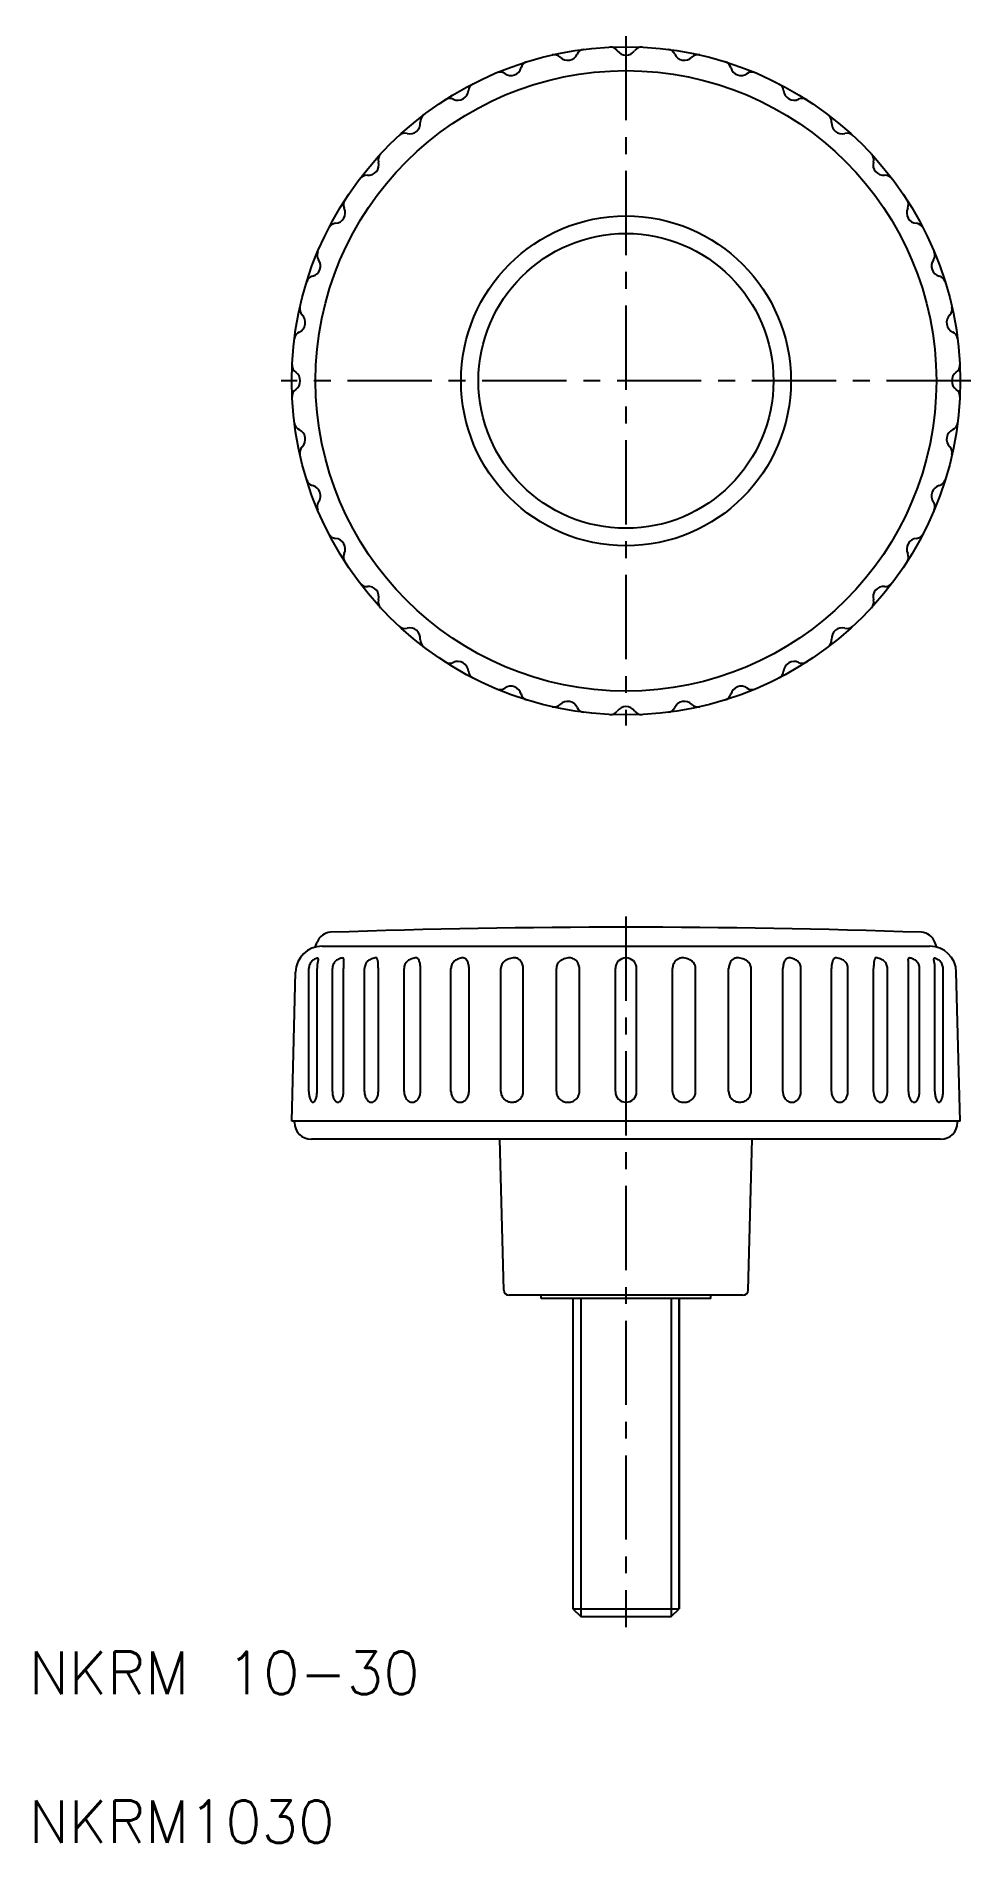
# Model space of a CAD drawing. Extents: x 57 to 145, y 71 to 241.
import ezdxf
from ezdxf.enums import TextEntityAlignment as Align

# ---------------------------------------------------------------- set-up
doc = ezdxf.new("R2010")
doc.units = 0
doc.header["$LTSCALE"] = 0.25
doc.linetypes.add('CENTER', pattern=[50.8, 31.75, -6.35, 6.35, -6.35])
doc.layers.get('0').update_dxf_attribs({"linetype": 'CONTINUOUS'})
doc.layers.add('CENTER', color=1, linetype='CENTER')
doc.styles.get("Standard").update_dxf_attribs({"font": 'txt.shx'})

msp = doc.modelspace()

# ---------------------------------------------------------------- linework, layer by layer
at = {"linetype": 'CONTINUOUS'}
for p, q in [((83.59557, 155.02535), (83.770546, 155.506094)), ((84.244188, 155.110957), (141.509268, 155.110957)), ((142.157886, 155.02535), (141.98291, 155.506094)), ((81.376728, 138.610957), (81.745045, 152.676399)), ((82.992287, 141.410957), (82.992287, 153.016521)), ((83.763331, 141.410957), (83.763331, 153.016521)), ((85.207913, 141.410957), (85.207913, 153.016521)), ((86.25497, 141.410957), (86.25497, 153.016521)), ((88.236235, 141.410957), (88.236235, 153.016521)), ((89.540453, 141.410957), (89.540453, 153.016521)), ((91.960893, 141.410957), (91.960893, 153.016521)), ((93.511381, 141.410957), (93.511381, 153.016521)), ((96.385345, 141.410957), (96.385345, 153.016521)), ((98.087668, 141.410957), (98.087668, 153.016521)), ((101.085644, 141.410957), (101.085644, 153.016521)), ((103.200331, 141.410957), (103.200331, 153.016521)), ((106.314499, 141.410957), (106.314499, 153.016521)), ((108.489605, 141.410957), (108.489605, 153.016521)), ((111.876728, 141.410957), (111.876728, 153.016521)), ((113.876728, 141.410957), (113.876728, 153.016521)), ((117.263851, 141.410957), (117.263851, 153.016521)), ((119.438957, 141.410957), (119.438957, 153.016521)), ((122.553126, 141.410957), (122.553126, 153.016521)), ((124.667812, 141.410957), (124.667812, 153.016521)), ((127.665788, 141.410957), (127.665788, 153.016521)), ((129.368111, 141.410957), (129.368111, 153.016521)), ((132.242075, 141.410957), (132.242075, 153.016521)), ((133.792564, 141.410957), (133.792564, 153.016521)), ((136.213004, 141.410957), (136.213004, 153.016521)), ((137.517221, 141.410957), (137.517221, 153.016521)), ((139.498486, 141.410957), (139.498486, 153.016521)), ((140.545543, 141.410957), (140.545543, 153.016521)), ((141.990125, 141.410957), (141.990125, 153.016521)), ((142.761169, 141.410957), (142.761169, 153.016521)), ((144.376728, 138.610957), (144.008412, 152.676399)), ((144.376728, 138.610957), (81.376728, 138.610957)), ((81.626728, 138.510957), (81.626728, 138.610957)), ((144.126728, 138.510957), (144.126728, 138.610957)), ((142.526728, 136.910957), (83.226728, 136.910957)), ((101.363978, 122.697868), (100.991795, 136.910957)), ((124.389478, 122.697868), (124.761661, 136.910957)), ((123.88965, 122.210957), (101.863807, 122.210957)), ((104.876728, 121.910957), (104.876728, 122.210957)), ((120.876728, 121.910957), (104.876728, 121.910957)), ((107.876728, 121.910957), (107.876728, 92.660957)), ((117.876728, 92.660957), (117.876728, 121.910957)), ((117.876728, 121.910957), (117.876728, 92.660957)), ((120.876728, 121.910957), (120.876728, 122.210957)), ((107.876728, 92.660957), (117.876728, 92.660957)), ((107.876728, 92.660957), (108.626728, 91.911919)), ((117.126728, 91.911919), (117.876728, 92.660957)), ((108.626728, 91.911919), (117.126728, 91.911919))]:
    msp.add_line(p, q, dxfattribs=at)
at = {"color": 3, "linetype": 'CONTINUOUS'}
for p, q in [((108.626728, 121.910957), (108.626728, 91.911919)), ((117.126728, 121.910957), (117.126728, 91.911919))]:
    msp.add_line(p, q, dxfattribs=at)
for p, q in [((112.876728, 121.910957), (112.876828, 121.910957)), ((116.876728, 121.910957), (116.876728, 121.911057))]:
    msp.add_line(p, q)
at = {"linetype": 'CONTINUOUS'}
for radius in [31.5, 29.25, 15.54476, 13.9]:
    msp.add_circle((112.876728, 208.414334), radius, dxfattribs=at)
for centre, radius, start, end in [((103.772438, 237.733302), 0.8, 107.250907, 164.88748), ((106.101791, 238.35745), 0.8, 45.11252, 102.749093), ((107.372081, 239.63274), 1, 225.11252, 334.88748), ((109.001938, 238.868824), 0.8, 97.250907, 154.88748), ((111.404285, 239.079003), 0.8, 35.11252, 92.749093), ((112.876728, 240.114334), 1, 215.11252, 324.88748), ((114.349171, 239.079003), 0.8, 87.250907, 144.88748), ((116.751518, 238.868824), 0.8, 25.11252, 82.749093), ((118.381375, 239.63274), 1, 205.11252, 314.88748), ((119.651666, 238.35745), 0.8, 77.250907, 134.88748), ((121.981018, 237.733302), 0.8, 15.11252, 72.749093), ((101.00515, 236.726091), 0.8, 55.11252, 112.749093), ((102.03469, 238.20259), 1, 235.11252, 344.88748), ((123.718767, 238.20259), 1, 195.11252, 304.88748), ((124.748307, 236.726091), 0.8, 67.250907, 124.88748), ((97.026728, 235.867339), 1, 245.11252, 354.88748), ((98.819567, 235.706938), 0.8, 117.250907, 174.88748), ((126.933889, 235.706938), 0.8, 5.11252, 62.749093), ((128.726728, 235.867339), 1, 185.11252, 294.88748), ((94.293816, 232.851301), 0.8, 127.250907, 184.88748), ((96.26922, 234.234494), 0.8, 65.11252, 122.749093), ((129.484236, 234.234494), 0.8, 57.250907, 114.88748), ((131.45964, 232.851301), 0.8, 355.11252, 52.749093), ((92.037902, 230.958365), 0.8, 75.11252, 132.749093), ((92.500361, 232.697943), 1, 255.11252, 4.88748), ((133.253095, 232.697943), 1, 175.11252, 284.88748), ((133.715554, 230.958365), 0.8, 47.250907, 104.88748), ((88.593119, 228.790701), 1, 265.11252, 14.88748), ((90.332697, 229.25316), 0.8, 137.250907, 194.88748), ((135.420759, 229.25316), 0.8, 345.11252, 42.749093), ((137.160337, 228.790701), 1, 165.11252, 274.88748), ((88.439761, 226.997246), 0.8, 85.11252, 142.749093), ((137.313696, 226.997246), 0.8, 37.250907, 94.88748), ((87.056568, 225.021841), 0.8, 147.250907, 204.88748), ((138.696889, 225.021841), 0.8, 335.11252, 32.749093), ((85.584124, 222.471495), 0.8, 95.11252, 152.749093), ((85.423723, 224.264334), 1, 275.11252, 24.88748), ((140.329733, 224.264334), 1, 155.11252, 264.88748), ((140.169332, 222.471495), 0.8, 27.250907, 84.88748), ((83.088472, 219.256372), 1, 285.11252, 34.88748), ((84.56497, 220.285912), 0.8, 157.250907, 214.88748), ((142.664984, 219.256372), 1, 145.11252, 254.88748), ((141.188486, 220.285912), 0.8, 325.11252, 22.749093), ((83.55776, 217.518624), 0.8, 105.11252, 162.749093), ((142.195696, 217.518624), 0.8, 17.250907, 74.88748), ((81.658322, 213.918981), 1, 295.11252, 44.88748), ((82.933612, 215.189271), 0.8, 167.250907, 224.88748), ((144.095134, 213.918981), 1, 135.11252, 244.88748), ((142.819845, 215.189271), 0.8, 315.11252, 12.749093), ((82.422237, 212.289124), 0.8, 115.11252, 172.749093), ((143.331219, 212.289124), 0.8, 7.250907, 64.88748), ((82.212059, 209.886777), 0.8, 177.250907, 234.88748), ((143.541397, 209.886777), 0.8, 305.11252, 2.749093), ((81.176728, 208.414334), 1, 305.11252, 54.88748), ((144.576728, 208.414334), 1, 125.11252, 234.88748), ((82.212059, 206.94189), 0.8, 125.11252, 182.749093), ((143.541397, 206.94189), 0.8, 357.250907, 54.88748), ((82.422237, 204.539543), 0.8, 187.250907, 244.88748), ((143.331219, 204.539543), 0.8, 295.11252, 352.749093), ((81.658322, 202.909687), 1, 315.11252, 64.88748), ((144.095134, 202.909687), 1, 115.11252, 224.88748), ((82.933612, 201.639396), 0.8, 135.11252, 192.749093), ((142.819845, 201.639396), 0.8, 347.250907, 44.88748), ((83.55776, 199.310043), 0.8, 197.250907, 254.88748), ((83.088472, 197.572295), 1, 325.11252, 74.88748), ((142.664984, 197.572295), 1, 105.11252, 214.88748), ((142.195696, 199.310043), 0.8, 285.11252, 342.749093), ((84.56497, 196.542755), 0.8, 145.11252, 202.749093), ((141.188486, 196.542755), 0.8, 337.250907, 34.88748), ((85.584124, 194.357173), 0.8, 207.250907, 264.88748), ((85.423723, 192.564334), 1, 335.11252, 84.88748), ((140.329733, 192.564334), 1, 95.11252, 204.88748), ((140.169332, 194.357173), 0.8, 275.11252, 332.749093), ((87.056568, 191.806826), 0.8, 155.11252, 212.749093), ((138.696889, 191.806826), 0.8, 327.250907, 24.88748), ((88.439761, 189.831422), 0.8, 217.250907, 274.88748), ((137.313696, 189.831422), 0.8, 265.11252, 322.749093), ((88.593119, 188.037967), 1, 345.11252, 94.88748), ((90.332697, 187.575508), 0.8, 165.11252, 222.749093), ((135.420759, 187.575508), 0.8, 317.250907, 14.88748), ((137.160337, 188.037967), 1, 85.11252, 194.88748), ((92.037902, 185.870303), 0.8, 227.250907, 284.88748), ((92.500361, 184.130725), 1, 355.11252, 104.88748), ((94.293816, 183.977366), 0.8, 175.11252, 232.749093), ((131.45964, 183.977366), 0.8, 307.250907, 4.88748), ((133.253095, 184.130725), 1, 75.11252, 184.88748), ((133.715554, 185.870303), 0.8, 255.11252, 312.749093), ((96.26922, 182.594173), 0.8, 237.250907, 294.88748), ((97.026728, 180.961328), 1, 5.11252, 114.88748), ((98.819567, 181.12173), 0.8, 185.11252, 242.749093), ((126.933889, 181.12173), 0.8, 297.250907, 354.88748), ((128.726728, 180.961328), 1, 65.11252, 174.88748), ((129.484236, 182.594173), 0.8, 245.11252, 302.749093), ((101.00515, 180.102576), 0.8, 247.250907, 304.88748), ((102.03469, 178.626078), 1, 15.11252, 124.88748), ((103.772438, 179.095366), 0.8, 195.11252, 252.749093), ((121.981018, 179.095366), 0.8, 287.250907, 344.88748), ((123.718767, 178.626078), 1, 55.11252, 164.88748), ((124.748307, 180.102576), 0.8, 235.11252, 292.749093), ((106.101791, 178.471217), 0.8, 257.250907, 314.88748), ((107.372081, 177.195928), 1, 25.11252, 134.88748), ((109.001938, 177.959843), 0.8, 205.11252, 262.749093), ((111.404285, 177.749665), 0.8, 267.250907, 324.88748), ((112.876728, 176.714334), 1, 35.11252, 144.88748), ((114.349171, 177.749665), 0.8, 215.11252, 272.749093), ((116.751518, 177.959843), 0.8, 277.250907, 334.88748), ((118.381375, 177.195928), 1, 45.11252, 154.88748), ((119.651666, 178.471217), 0.8, 225.11252, 282.749093), ((112.876728, -643.089043), 800, 88.005752, 91.994248), ((84.244188, 152.610957), 2.5, 90, 178.5), ((85.086116, 155.027265), 1.4, 91.994248, 160), ((140.66734, 155.027265), 1.4, 20, 88.005752), ((141.509268, 152.610957), 2.5, 1.5, 90), ((83.958473, 153.016521), 0.966186, 156.777063, 180), ((83.992328, 153.001995), 1.003025, 133.990403, 156.777063), ((84.014092, 152.979449), 1.034362, 111.794856, 133.990403), ((84.028165, 152.944257), 1.072264, 104.055769, 111.794856), ((87.535093, 153.016521), 3.771762, 173.739824, 180), ((83.792035, 153.887411), 0.1, 336.668208, 104.055769), ((85.786696, 153.208316), 2.012877, 165.166697, 173.739824), ((84.698035, 153.496629), 0.886685, 156.668208, 165.166697), ((86.134201, 153.016521), 0.926288, 155.862336, 180), ((86.209642, 152.982715), 1.008957, 132.748914, 155.862336), ((86.258254, 152.930124), 1.080573, 110.95087, 132.748914), ((86.289748, 152.847869), 1.168652, 96.195492, 110.95087), ((86.174418, 153.910279), 0.1, 356.240452, 96.195492), ((115.007986, 153.016521), 28.753016, 179.174677, 180), ((100.649612, 153.223362), 14.393152, 178.008158, 179.174677), ((92.106541, 153.520475), 5.844916, 176.240452, 178.008158), ((89.129741, 153.016521), 0.893506, 155.055338, 180), ((89.240858, 152.964836), 1.016055, 131.685972, 155.055338), ((89.312606, 152.884269), 1.123939, 110.247451, 131.685972), ((89.359164, 152.758051), 1.25847, 90, 110.247451), ((89.359164, 153.963501), 0.05302, 23.637567, 90), ((88.332906, 153.514339), 1.173265, 10.275492, 23.637567), ((86.689621, 153.216429), 2.843337, 4.294415, 10.275492), ((84.027452, 153.016521), 5.513001, 0, 4.294415), ((92.811298, 153.016521), 0.850406, 153.908712, 180), ((92.971713, 152.937965), 1.029022, 130.225897, 153.908712), ((93.075596, 152.815148), 1.189881, 109.308351, 130.225897), ((93.143149, 152.622338), 1.394182, 90, 109.308351), ((93.143149, 153.861106), 0.155415, 41.636819, 90), ((92.695036, 153.462738), 0.754999, 20.215336, 41.636819), ((91.965728, 153.194183), 1.532181, 8.672302, 20.215336), ((90.800933, 153.016521), 2.710448, 0, 8.672302), ((97.264938, 153.016521), 0.879592, 154.696331, 180), ((97.391654, 152.956612), 1.019757, 131.222586, 154.696331), ((97.473549, 152.863139), 1.144031, 109.946092, 131.222586), ((97.526728, 152.716602), 1.299919, 90, 109.946092), ((97.526728, 153.688599), 0.327922, 53.556817, 90), ((97.290414, 153.368576), 0.72574, 29.289809, 53.556817), ((96.911772, 153.15618), 1.159884, 13.080522, 29.289809), ((96.310695, 153.016521), 1.776973, 0, 13.080522), ((101.867881, 153.016521), 0.782237, 151.863157, 180), ((102.113021, 152.885425), 1.060229, 127.759714, 151.863157), ((102.272605, 152.679392), 1.320838, 107.787838, 127.759714), ((102.37671, 152.354907), 1.661613, 90, 107.787838), ((102.37671, 153.333678), 0.682843, 63.301363, 90), ((102.299684, 153.180521), 0.854278, 39.47558, 63.301363), ((102.179073, 153.081183), 1.010531, 18.837327, 39.47558), ((101.989533, 153.016521), 1.210797, 0, 18.837327), ((107.132633, 153.016521), 0.818134, 152.978774, 180), ((107.332013, 152.914838), 1.041946, 129.083363, 152.978774), ((107.461438, 152.755486), 1.247236, 108.594101, 129.083363), ((107.545729, 152.504936), 1.511585, 90, 108.594101), ((107.545728, 153.12431), 0.892211, 66.306035, 89.999922), ((107.522769, 153.071996), 0.949341, 43.346077, 66.305985), ((107.487097, 153.038319), 0.998399, 21.353882, 43.346377), ((107.431338, 153.016521), 1.058267, 359.999977, 21.353756), ((112.876728, 153.016521), 1, 0, 180), ((118.322118, 153.016521), 1.058267, 158.646244, 180.000023), ((118.266359, 153.038319), 0.998399, 136.653623, 158.646118), ((118.230687, 153.071994), 0.949343, 113.693927, 136.653835), ((118.207729, 153.124312), 0.892209, 90.00011, 113.693997), ((118.207727, 152.504936), 1.511585, 71.405899, 90), ((118.292018, 152.755486), 1.247236, 50.916637, 71.405899), ((118.421443, 152.914838), 1.041946, 27.021226, 50.916637), ((118.620823, 153.016521), 0.818134, 0, 27.021226), ((123.763923, 153.016521), 1.210797, 161.162673, 180), ((123.574383, 153.081183), 1.010531, 140.52442, 161.162673), ((123.453772, 153.180521), 0.854278, 116.698637, 140.52442), ((123.376747, 153.333678), 0.682843, 90, 116.698637), ((123.376747, 152.354907), 1.661613, 72.212162, 90), ((123.480851, 152.679392), 1.320838, 52.240286, 72.212162), ((123.640435, 152.885425), 1.060229, 28.136843, 52.240286), ((123.885575, 153.016521), 0.782237, 0, 28.136843), ((129.442762, 153.016521), 1.776973, 166.919478, 180), ((128.841684, 153.15618), 1.159884, 150.710191, 166.919478), ((128.463042, 153.368576), 0.72574, 126.443183, 150.710191), ((128.226728, 153.688599), 0.327922, 90, 126.443183), ((128.226728, 152.716602), 1.299919, 70.053908, 90), ((128.279907, 152.863139), 1.144031, 48.777414, 70.053908), ((128.361802, 152.956612), 1.019757, 25.303669, 48.777414), ((128.488519, 153.016521), 0.879592, 0, 25.303669), ((134.952523, 153.016521), 2.710448, 171.327698, 180), ((133.787728, 153.194183), 1.532181, 159.784664, 171.327698), ((133.05842, 153.462738), 0.754999, 138.363181, 159.784664), ((132.610308, 153.861106), 0.155415, 90, 138.363181), ((132.610308, 152.622338), 1.394182, 70.691649, 90), ((132.67786, 152.815148), 1.189881, 49.774103, 70.691649), ((132.781743, 152.937965), 1.029022, 26.091288, 49.774103), ((132.942158, 153.016521), 0.850406, 0, 26.091288), ((141.726004, 153.016521), 5.513001, 175.705585, 180), ((139.063836, 153.216429), 2.843337, 169.724508, 175.705585), ((137.42055, 153.514339), 1.173265, 156.362433, 169.724508), ((136.394293, 153.963501), 0.05302, 90, 156.362433), ((136.394293, 152.758051), 1.25847, 69.752549, 90), ((136.440851, 152.884269), 1.123939, 48.314028, 69.752549), ((136.512598, 152.964836), 1.016055, 24.944662, 48.314028), ((136.623715, 153.016521), 0.893506, 0, 24.944662), ((139.579038, 153.910279), 0.1, 83.804508, 183.759548), ((133.646916, 153.520475), 5.844916, 1.991842, 3.759548), ((125.103845, 153.223362), 14.393152, 0.825323, 1.991842), ((110.74547, 153.016521), 28.753016, 0, 0.825323), ((139.463708, 152.847869), 1.168652, 69.04913, 83.804508), ((139.495202, 152.930124), 1.080573, 47.251086, 69.04913), ((139.543814, 152.982715), 1.008957, 24.137664, 47.251086), ((139.619256, 153.016521), 0.926288, 0, 24.137664), ((141.961422, 153.887411), 0.1, 75.944231, 203.331792), ((141.055421, 153.496629), 0.886685, 14.833303, 23.331792), ((139.96676, 153.208316), 2.012877, 6.260176, 14.833303), ((138.218363, 153.016521), 3.771762, 0, 6.260176), ((141.725292, 152.944257), 1.072264, 68.205144, 75.944231), ((141.739364, 152.979449), 1.034362, 46.009597, 68.205144), ((141.761128, 153.001995), 1.003025, 23.222937, 46.009597), ((141.794983, 153.016521), 0.966186, 0, 23.222937), ((85.580819, 141.410957), 2.588532, 180, 189.072872), ((81.1748, 141.410957), 2.588532, 350.927128, 0), ((87.112242, 141.41096), 1.904329, 180.000099, 192.23532), ((84.350641, 141.41096), 1.904329, 347.76468, 359.999901), ((89.76441, 141.410957), 1.528175, 180, 195.115575), ((88.012278, 141.410957), 1.528175, 344.884425, 0), ((93.246762, 141.410957), 1.285869, 180, 197.802687), ((92.225512, 141.410957), 1.285869, 342.197313, 0), ((97.557299, 141.410957), 1.171953, 180, 199.420742), ((96.915715, 141.410957), 1.171953, 340.579258, 0), ((102.032743, 141.410957), 0.947099, 180, 203.65178), ((102.253232, 141.410957), 0.947099, 336.34822, 0), ((107.254794, 141.410957), 0.940295, 180, 204.032109), ((107.54931, 141.410957), 0.940295, 335.967891, 0), ((112.876728, 141.410957), 1, 180, 0), ((118.204146, 141.410957), 0.940295, 180, 204.032109), ((118.498662, 141.410957), 0.940295, 335.967891, 0), ((123.500224, 141.410957), 0.947099, 180, 203.65178), ((123.720713, 141.410957), 0.947099, 336.34822, 0), ((128.837741, 141.410957), 1.171953, 180, 199.420742), ((128.196157, 141.410957), 1.171953, 340.579258, 0), ((133.527944, 141.410957), 1.285869, 180, 197.802687), ((132.506695, 141.410957), 1.285869, 342.197313, 0), ((137.741179, 141.410957), 1.528175, 180, 195.115575), ((135.989046, 141.410957), 1.528175, 344.884425, 0), ((141.402815, 141.41096), 1.904329, 180.000099, 192.23532), ((138.641214, 141.410955), 1.904329, 347.764821, 0.000042), ((144.578656, 141.410957), 2.588532, 180, 189.072872), ((140.172638, 141.410957), 2.588532, 350.927128, 0), ((84.485776, 141.236091), 1.479615, 189.072872, 201.082752), ((83.7997, 140.971594), 0.74432, 201.082752, 222.945326), ((83.377809, 140.578926), 0.167969, 222.945326, 270), ((83.377809, 140.578926), 0.167969, 270, 317.054674), ((82.955918, 140.971594), 0.74432, 317.054674, 338.917248), ((82.269842, 141.236091), 1.479615, 338.917248, 350.927128), ((86.428835, 141.262759), 1.205037, 192.235227, 207.633289), ((85.998832, 141.037642), 0.719671, 207.633355, 231.649169), ((85.731442, 140.699684), 0.288727, 231.649063, 269.999967), ((85.731441, 140.699682), 0.288725, 270.000132, 308.351037), ((85.464051, 141.037642), 0.719671, 308.350831, 332.366645), ((85.034048, 141.262759), 1.205037, 332.366711, 347.764773), ((89.332788, 141.29437), 1.081085, 195.115575, 213.108728), ((89.060058, 141.116521), 0.755489, 213.108728, 237.576663), ((88.888344, 140.846186), 0.435229, 237.576663, 270), ((88.888344, 140.846186), 0.435229, 270, 302.423337), ((88.71663, 141.116521), 0.755489, 302.423337, 326.891272), ((88.4439, 141.29437), 1.081085, 326.891272, 344.884425), ((92.996335, 141.330541), 1.022847, 197.802687, 217.78442), ((92.83732, 141.207266), 0.821645, 217.78442, 241.884372), ((92.736137, 141.01789), 0.606933, 241.884372, 270), ((92.736137, 141.01789), 0.606933, 270, 298.115628), ((92.634953, 141.207266), 0.821645, 298.115628, 322.21558), ((92.475939, 141.330541), 1.022847, 322.21558, 342.197313), ((97.400418, 141.355647), 1.005608, 199.420742, 220.403143), ((97.300463, 141.270569), 0.874348, 220.403143, 244.050352), ((97.236507, 141.139146), 0.728189, 244.050352, 270), ((97.236507, 141.139146), 0.728189, 270, 295.949648), ((97.17255, 141.270569), 0.874348, 295.949648, 319.596857), ((97.072596, 141.355647), 1.005608, 319.596857, 340.579258), ((102.086257, 141.434394), 1.00552, 203.65178, 226.596562), ((102.120698, 141.47081), 1.055643, 226.596562, 248.607268), ((102.142987, 141.527707), 1.11675, 248.607268, 270), ((102.142987, 141.527707), 1.11675, 270, 291.392732), ((102.165277, 141.47081), 1.055643, 291.392732, 313.403438), ((102.199718, 141.434394), 1.00552, 313.403438, 336.34822), ((107.326228, 141.442809), 1.018509, 204.032109, 227.109836), ((107.372246, 141.492347), 1.086123, 227.109836, 248.954348), ((107.402052, 141.569811), 1.169123, 248.954348, 270), ((107.402052, 141.569811), 1.169123, 270, 291.045652), ((107.431858, 141.492347), 1.086123, 291.045652, 312.890164), ((107.477876, 141.442809), 1.018509, 312.890164, 335.967891), ((118.27558, 141.442809), 1.018509, 204.032109, 227.109836), ((118.321598, 141.492347), 1.086123, 227.109836, 248.954348), ((118.351404, 141.569811), 1.169123, 248.954348, 270), ((118.351404, 141.569811), 1.169123, 270, 291.045652), ((118.38121, 141.492347), 1.086123, 291.045652, 312.890164), ((118.427228, 141.442809), 1.018509, 312.890164, 335.967891), ((123.553739, 141.434394), 1.00552, 203.65178, 226.596562), ((123.588179, 141.47081), 1.055643, 226.596562, 248.607268), ((123.610469, 141.527707), 1.11675, 248.607268, 270), ((123.610469, 141.527707), 1.11675, 270, 291.392732), ((123.632758, 141.47081), 1.055643, 291.392732, 313.403438), ((123.667199, 141.434394), 1.00552, 313.403438, 336.34822), ((128.680861, 141.355647), 1.005608, 199.420742, 220.403143), ((128.580906, 141.270569), 0.874348, 220.403143, 244.050352), ((128.516949, 141.139146), 0.728189, 244.050352, 270), ((128.516949, 141.139146), 0.728189, 270, 295.949648), ((128.452993, 141.270569), 0.874348, 295.949648, 319.596857), ((128.353038, 141.355647), 1.005608, 319.596857, 340.579258), ((133.277518, 141.330541), 1.022847, 197.802687, 217.78442), ((133.118503, 141.207266), 0.821645, 217.78442, 241.884372), ((133.01732, 141.01789), 0.606933, 241.884372, 270), ((133.01732, 141.01789), 0.606933, 270, 298.115628), ((132.916136, 141.207266), 0.821645, 298.115628, 322.21558), ((132.757121, 141.330541), 1.022847, 322.21558, 342.197313), ((137.309557, 141.29437), 1.081085, 195.115575, 213.108728), ((137.036826, 141.116521), 0.755489, 213.108728, 237.576663), ((136.865112, 140.846186), 0.435229, 237.576663, 270), ((136.865112, 140.846186), 0.435229, 270, 302.423337), ((136.693398, 141.116521), 0.755489, 302.423337, 326.891272), ((136.420668, 141.29437), 1.081085, 326.891272, 344.884425), ((140.719408, 141.262759), 1.205037, 192.235227, 207.633289), ((140.289405, 141.037642), 0.719671, 207.633355, 231.649169), ((140.022015, 140.699684), 0.288727, 231.649063, 269.999967), ((140.022014, 140.699682), 0.288725, 270.000132, 308.351037), ((139.754624, 141.037642), 0.719671, 308.350831, 332.366645), ((139.324622, 141.262763), 1.205039, 332.366544, 347.764606), ((143.483614, 141.236091), 1.479615, 189.072872, 201.082752), ((142.797538, 140.971594), 0.74432, 201.082752, 222.945326), ((142.375647, 140.578926), 0.167969, 222.945326, 270), ((142.375647, 140.578926), 0.167969, 270, 317.054674), ((141.953756, 140.971594), 0.74432, 317.054674, 338.917248), ((141.26768, 141.236091), 1.479615, 338.917248, 350.927128), ((83.226728, 138.510957), 1.6, 180, 270), ((142.526728, 138.510957), 1.6, 270, 0), ((101.863807, 122.710957), 0.5, 181.5, 270), ((123.88965, 122.710957), 0.5, 270, 358.5)]:
    msp.add_arc(centre, radius, start, end, dxfattribs=at)
at = {"layer": 'CENTER', "linetype": 'CENTER'}
for p, q in [((112.876728, 240.914334), (112.876728, 175.914334)), ((145.376728, 208.414334), (80.376728, 208.414334)), ((112.876728, 157.910957), (112.876728, 90.911919))]:
    msp.add_line(p, q, dxfattribs=at)

# ---------------------------------------------------------------- texts
at = {"color": 7, "linetype": 'CONTINUOUS'}
for s, p in [('NKRM 10-30', (56.607884, 86.609976)), ('NKRM1030', (56.607884, 72.584504))]:
    msp.add_text(s, height=4, dxfattribs=at).set_placement(p, align=Align.MIDDLE_LEFT)

doc.saveas('drawing.dxf')
